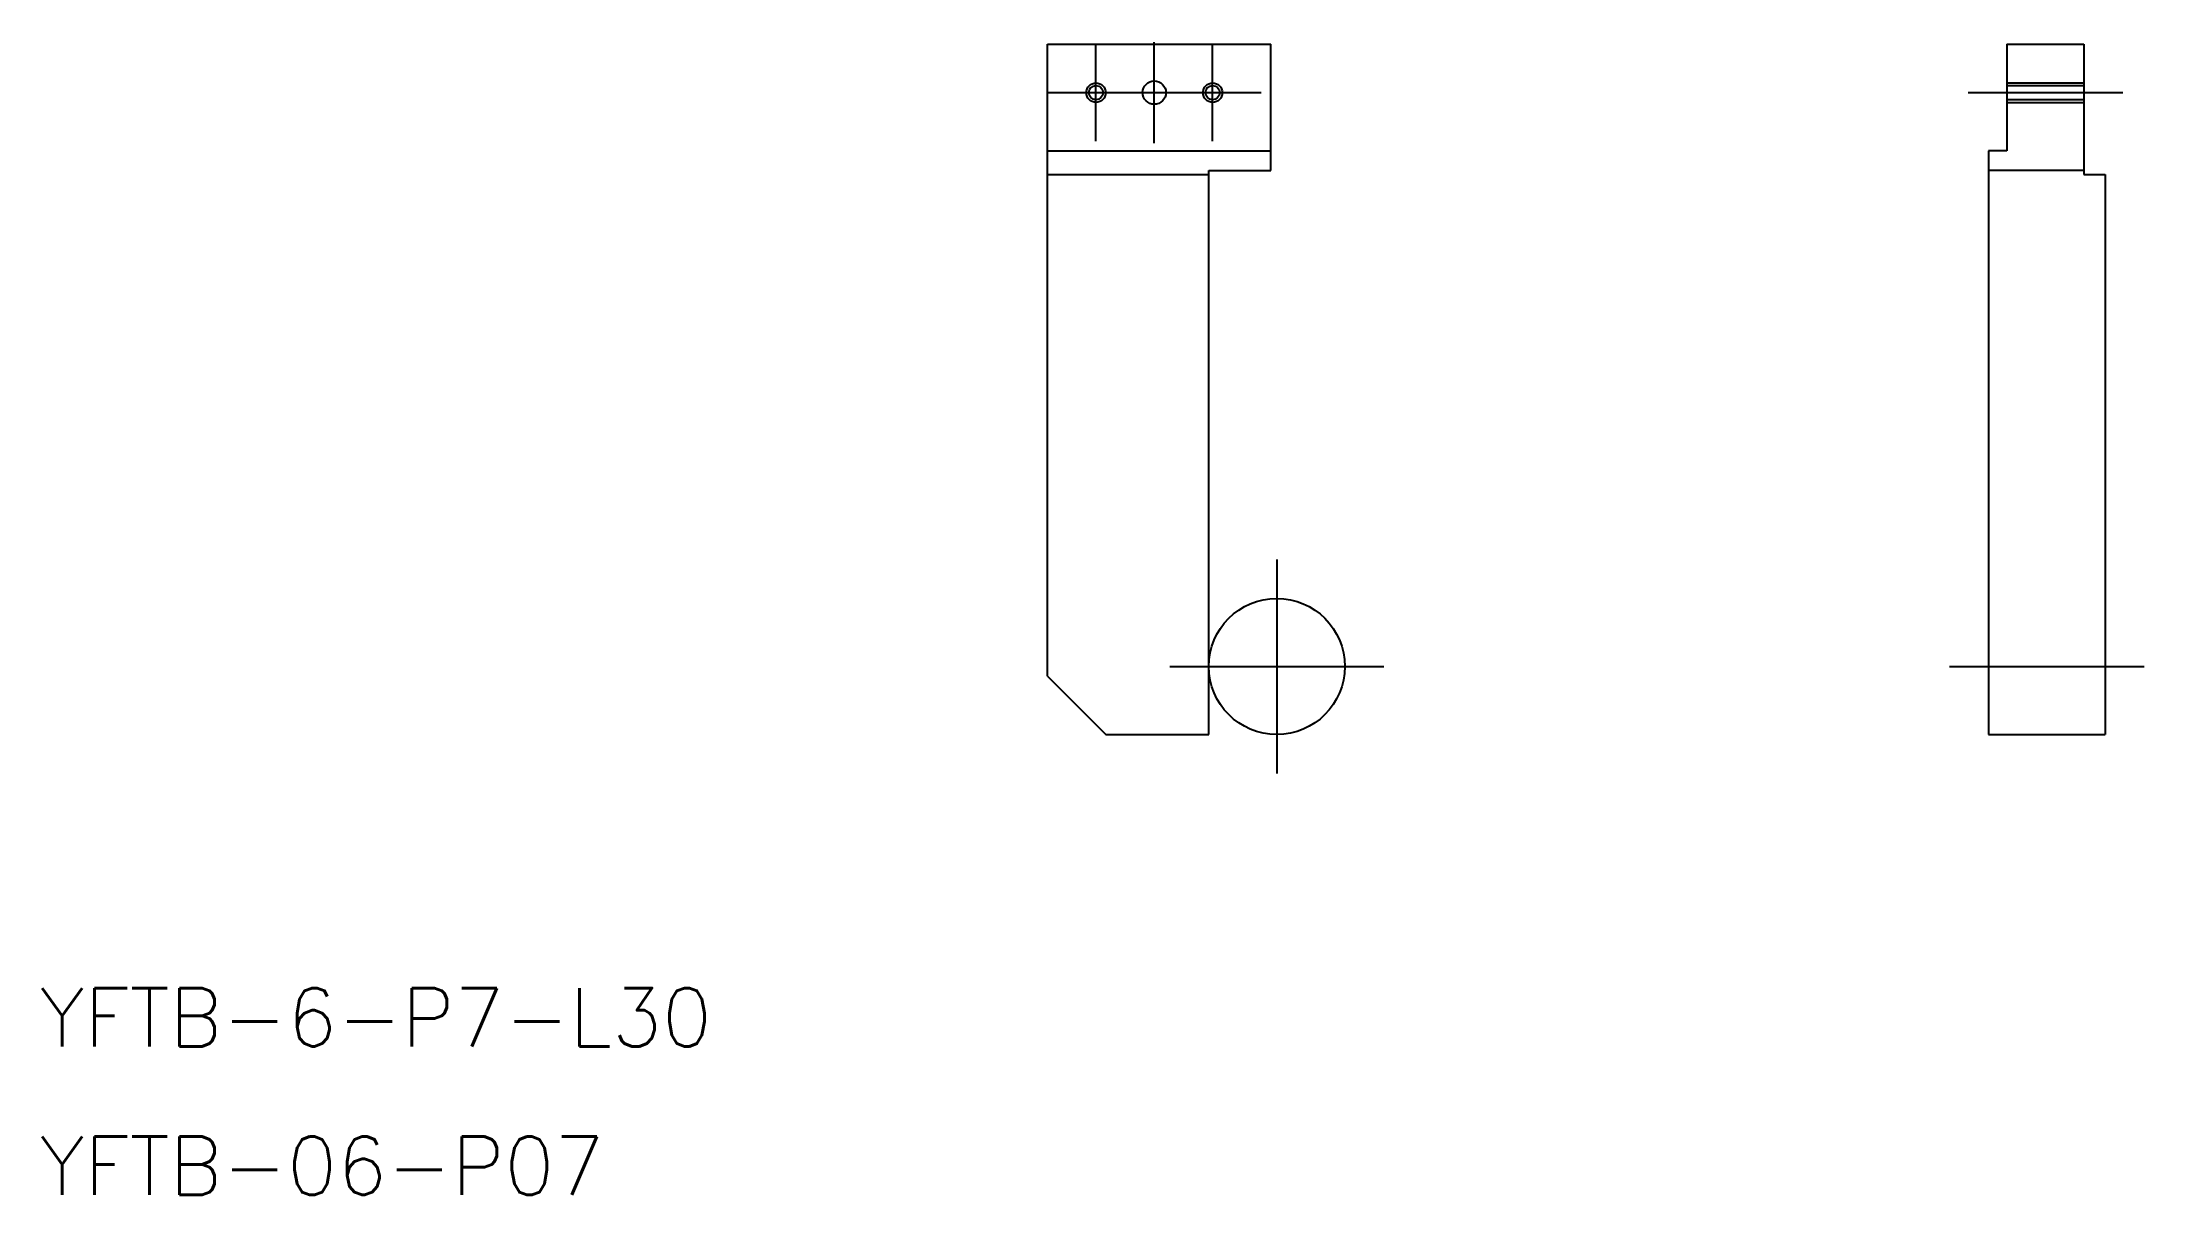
# Model space of a CAD drawing. Extents: x -64 to 45, y -27 to 32.
import ezdxf

# ---------------------------------------------------------------- set-up
doc = ezdxf.new("R2010")
doc.units = 0
for name, pattern in [('CENTER', [50.8, 31.75, -6.35, 6.35, -6.35]), ('DASHED', [19.05, 12.7, -6.35]), ('PHANTOM', [63.5, 31.75, -6.35, 6.35, -6.35, 6.35, -6.35])]:
    doc.linetypes.add(name, pattern=pattern)
doc.layers.get('0').update_dxf_attribs({"linetype": 'CONTINUOUS'})
doc.layers.add('CENTER', color=1, linetype='CENTER')
doc.styles.get("Standard").update_dxf_attribs({"font": 'txt.shx', "height": 3, "bigfont": 'bigfont.shx'})

msp = doc.modelspace()

# ---------------------------------------------------------------- linework, layer by layer
at = {"color": 7, "linetype": 'CONTINUOUS'}
for p, q in [((-11.8, -0.5), (-11.8, 32)), ((-11.8, 32), (-0.3, 32)), ((-0.3, 25.5), (-0.3, 32)), ((37.56, 32), (41.51, 32)), ((37.56, 32), (37.56, 26.5)), ((41.51, 32), (41.51, 25.3)), ((-11.8, 26.5), (-0.3, 26.5)), ((36.61, 26.5), (36.61, -3.5)), ((37.56, 26.5), (36.61, 26.5)), ((-3.5, -3.5), (-3.5, 25.5)), ((-3.5, 25.5), (-0.3, 25.5)), ((41.51, 25.5), (36.61, 25.5)), ((41.51, 25.3), (42.61, 25.3)), ((42.61, 25.3), (42.61, -3.5)), ((-11.8, -0.5), (-8.8, -3.5)), ((-8.8, -3.5), (-3.5, -3.5)), ((36.61, -3.5), (42.61, -3.5))]:
    msp.add_line(p, q, dxfattribs=at)
at = {"color": 3, "linetype": 'DASHED'}
for p, q in [((37.56, 30), (41.51, 30)), ((37.56, 29.86), (41.51, 29.86)), ((37.56, 29.14), (41.51, 29.14)), ((37.56, 29), (41.51, 29)), ((-11.8, 25.3), (-3.5, 25.3))]:
    msp.add_line(p, q, dxfattribs=at)
at = {"color": 3, "linetype": 'CONTINUOUS'}
for centre in [(-9.3, 29.5), (-3.3, 29.5)]:
    msp.add_circle(centre, 0.5, dxfattribs=at)
at = {"color": 7, "linetype": 'CONTINUOUS'}
for centre, radius in [((-9.3, 29.5), 0.364), ((-6.3, 29.5), 0.6), ((-3.3, 29.5), 0.364)]:
    msp.add_circle(centre, radius, dxfattribs=at)
at = {"color": 3, "linetype": 'PHANTOM'}
msp.add_circle((0, 0), 3.5, dxfattribs=at)
at = {"layer": 'CENTER', "color": 1, "linetype": 'CENTER'}
for p, q in [((-9.3, 27), (-9.3, 32)), ((-6.3, 26.9), (-6.3, 32.1)), ((-3.3, 27), (-3.3, 32)), ((-11.8, 29.5), (-0.8, 29.5)), ((35.56, 29.5), (43.51, 29.5)), ((0, 5.5), (0, -5.5)), ((-5.5, 0), (5.5, 0)), ((34.61, 0), (44.61, 0))]:
    msp.add_line(p, q, dxfattribs=at)

# ---------------------------------------------------------------- texts
at = {"color": 7, "linetype": 'CONTINUOUS'}
for s, p in [('YFTB-6-P7-L30', (-63.64, -19.53)), ('YFTB-06-P07', (-63.64, -27.17))]:
    msp.add_text(s, height=3, dxfattribs=at).set_placement(p)

doc.saveas('drawing.dxf')
